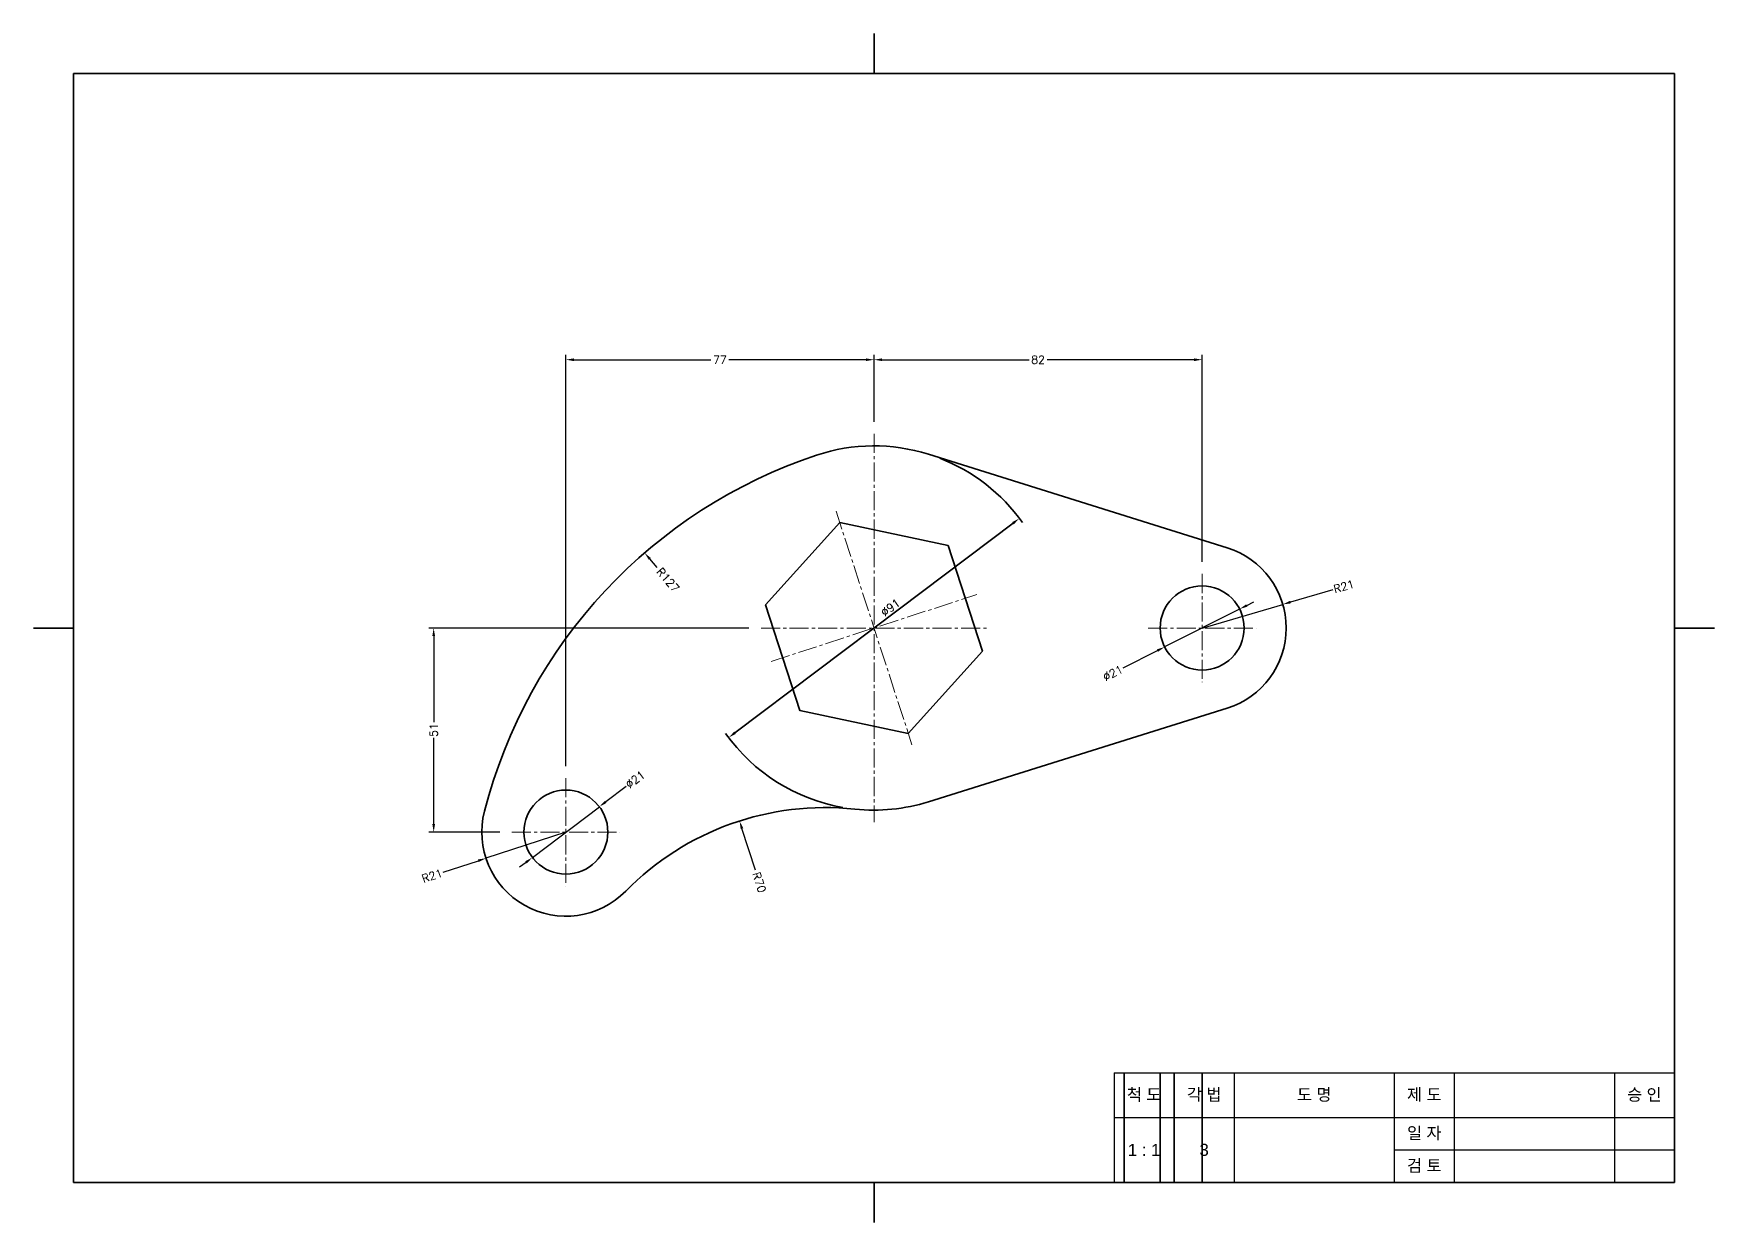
# Model space of a CAD drawing. Header units: millimetres. Extents: x 0 to 11420, y 0 to 297.
# Drawn here: x 10000 to 10420, y 0 to 297 of the extents above; entities that cross this region are included whole.
import ezdxf

# ---------------------------------------------------------------- set-up
doc = ezdxf.new("R2010")
doc.units = ezdxf.units.MM
doc.header["$LTSCALE"] = 0.25
doc.linetypes.add('CENTER2', pattern=[28.575, 19.05, -3.175, 3.175, -3.175])
for name, color, linetype, lineweight in [('1_윤곽선', 4, 'Continuous', 35), ('2_외형선', 7, 'Continuous', 35), ('4_중심선', 1, 'CENTER2', 18)]:
    doc.layers.add(name, color=color, linetype=linetype, lineweight=lineweight)
doc.styles.get("Standard").update_dxf_attribs({"font": 'arial.ttf'})
doc.styles.add('주석', font='romans.shx', dxfattribs={"height": 2, "bigfont": 'whgtxt.shx'})
doc.dimstyles.new('주석', dxfattribs={"dimscale": 0, "dimtxt": 2, "dimasz": 2, "dimexe": 1.25, "dimexo": 3, "dimtad": 0, "dimtxsty": '주석', "dimcen": 0, "dimclrd": 3, "dimclre": 3, "dimclrt": 3, "dimadec": 0, "dimazin": 0, "dimtfac": 1, "dimtmove": 0, "dimatfit": 3, "dimfxl": 5, "dimtfill": 1, "dimarcsym": 0})

# ---------------------------------------------------------------- blocks, each defined once
blk = doc.blocks.new('*T287')
at = {"layer": '1_윤곽선', "color": 0, "linetype": 'ByBlock', "lineweight": -2, "transparency": 16777216}
for p, q in [((0, 0), (140, 0)), ((0, 0), (0, -27.35)), ((140, 0), (140, -27.35)), ((0, -27.35), (140, -27.35))]:
    blk.add_line(p, q, dxfattribs=at)
at = {"layer": '1_윤곽선', "color": 3, "linetype": 'ByBlock', "lineweight": -2, "transparency": 16777216}
for p, q in [((15, 0), (15, -27.35)), ((30, 0), (30, -27.35)), ((70, 0), (70, -27.35)), ((85, 0), (85, -27.35)), ((125, 0), (125, -27.35)), ((0, -11.14), (140, -11.14)), ((70, -19.24), (140, -19.24))]:
    blk.add_line(p, q, dxfattribs=at)
at = {"layer": '1_윤곽선', "color": 2, "transparency": 16777216, "char_height": 3, "attachment_point": 5}
for s, insert, width in [('{\\fGulim|b0|i0|c129|p50;척 도}', (7.5, -5.57), 12), ('{\\fGulim|b0|i0|c129|p50;각 법}', (22.5, -5.57), 12), ('{\\fGulim|b0|i0|c129|p50;도 명}', (50, -5.57), 37), ('{\\fGulim|b0|i0|c129|p50;제 도}', (77.5, -5.57), 12), ('{\\fGulim|b0|i0|c129|p50;승 인}', (132.5, -5.57), 12), ('{\\fGulim|b0|i0|c129|p50;일 자}', (77.5, -15.19), 12), ('1 : 1', (7.5, -19.24), 12), ('3', (22.5, -19.24), 12), ('{\\fGulim|b0|i0|c129|p50;검 토}', (77.5, -23.29), 12)]:
    blk.add_mtext(s, dxfattribs=dict(at, insert=insert, width=width))
blk = doc.blocks.new('*D298')
at = {"layer": '2_외형선', "color": 3, "lineweight": -2, "transparency": 16777216}
for p, q in [((10148.05, 108.91), (10142.96, 105.05)), ((10124.63, 91.16), (10141.37, 103.84)), ((10123.04, 89.95), (10121.45, 88.74))]:
    blk.add_line(p, q, dxfattribs=at)
at = {"layer": '2_외형선', "color": 3, "transparency": 16777216}
for points in [[(10142.76, 105.32), (10143.16, 104.79), (10141.37, 103.84)], [(10122.84, 90.21), (10123.24, 89.68), (10124.63, 91.16)]]:
    blk.add_solid(points, dxfattribs=at)
at = {"layer": 'Defpoints', "color": 0, "transparency": 16777216}
for p in [(10141.37, 103.84), (10124.63, 91.16)]:
    blk.add_point(p, dxfattribs=at)
at = {"layer": '2_외형선', "color": 3, "transparency": 16777216, "insert": (10150.33, 110.64), "char_height": 2, "attachment_point": 5, "rotation": 37.1774, "style": '주석', "bg_fill": 3, "box_fill_scale": 1.1, "bg_fill_color": 256, "bg_fill_true_color": 13158600, "bg_fill_transparency": 0}
blk.add_mtext('∅21', dxfattribs=at)
blk = doc.blocks.new('*D299')
at = {"layer": '2_외형선', "color": 3, "lineweight": -2, "transparency": 16777216}
for p, q in [((10133, 97.5), (10113.04, 90.98)), ((10102.35, 87.49), (10111.14, 90.36))]:
    blk.add_line(p, q, dxfattribs=at)
at = {"layer": '2_외형선', "color": 3, "transparency": 16777216}
blk.add_solid([(10111.03, 90.68), (10111.24, 90.04), (10113.04, 90.98)], dxfattribs=at)
at = {"layer": 'Defpoints', "color": 0, "transparency": 16777216}
for p in [(10133, 97.5), (10113.04, 90.98)]:
    blk.add_point(p, dxfattribs=at)
at = {"layer": '2_외형선', "color": 3, "transparency": 16777216, "insert": (10099.59, 86.59), "char_height": 2, "attachment_point": 5, "rotation": 18.0882, "style": '주석', "bg_fill": 3, "box_fill_scale": 1.1, "bg_fill_color": 256, "bg_fill_true_color": 13158600, "bg_fill_transparency": 0}
blk.add_mtext('R21', dxfattribs=at)
blk = doc.blocks.new('*D300')
at = {"layer": '2_외형선', "color": 3, "lineweight": -2, "transparency": 16777216}
for p, q in [((10324.63, 158.06), (10314.07, 154.97)), ((10292, 148.5), (10312.15, 154.4))]:
    blk.add_line(p, q, dxfattribs=at)
at = {"layer": '2_외형선', "color": 3, "transparency": 16777216}
blk.add_solid([(10313.98, 155.29), (10314.17, 154.65), (10312.15, 154.4)], dxfattribs=at)
at = {"layer": 'Defpoints', "color": 0, "transparency": 16777216}
for p in [(10312.15, 154.4), (10292, 148.5)]:
    blk.add_point(p, dxfattribs=at)
at = {"layer": '2_외형선', "color": 3, "transparency": 16777216, "insert": (10327.42, 158.87), "char_height": 2, "attachment_point": 5, "rotation": 16.3261, "style": '주석', "bg_fill": 3, "box_fill_scale": 1.1, "bg_fill_color": 256, "bg_fill_true_color": 13158600, "bg_fill_transparency": 0}
blk.add_mtext('R21', dxfattribs=at)
blk = doc.blocks.new('*D301')
at = {"layer": '2_외형선', "color": 3, "lineweight": -2, "transparency": 16777216}
for p, q in [((10301.37, 153.24), (10282.63, 143.76)), ((10303.16, 154.14), (10304.94, 155.04)), ((10272.25, 138.52), (10280.84, 142.86))]:
    blk.add_line(p, q, dxfattribs=at)
at = {"layer": '2_외형선', "color": 3, "transparency": 16777216}
for points in [[(10303.01, 154.43), (10303.31, 153.84), (10301.37, 153.24)], [(10280.69, 143.16), (10280.99, 142.57), (10282.63, 143.76)]]:
    blk.add_solid(points, dxfattribs=at)
at = {"layer": 'Defpoints', "color": 0, "transparency": 16777216}
for p in [(10301.37, 153.24), (10282.63, 143.76)]:
    blk.add_point(p, dxfattribs=at)
at = {"layer": '2_외형선', "color": 3, "transparency": 16777216, "insert": (10269.7, 137.23), "char_height": 2, "attachment_point": 5, "rotation": 26.8077, "style": '주석', "bg_fill": 3, "box_fill_scale": 1.1, "bg_fill_color": 256, "bg_fill_true_color": 13158600, "bg_fill_transparency": 0}
blk.add_mtext('∅21', dxfattribs=at)
blk = doc.blocks.new('*D302')
at = {"layer": '2_외형선', "color": 3, "lineweight": -2, "transparency": 16777216}
blk.add_line((10155.81, 163.63), (10153.98, 165.76), dxfattribs=at)
at = {"layer": 'Defpoints', "color": 0, "transparency": 16777216}
for p in [(10152.67, 167.27), (10235.67, 71.15)]:
    blk.add_point(p, dxfattribs=at)
at = {"layer": '2_외형선', "color": 3, "transparency": 16777216, "insert": (10158.53, 160.49), "char_height": 2, "attachment_point": 5, "rotation": 310.8113, "style": '주석', "bg_fill": 3, "box_fill_scale": 1.1, "bg_fill_color": 256, "bg_fill_true_color": 13158600, "bg_fill_transparency": 0}
blk.add_mtext('R127', dxfattribs=at)
at = {"layer": '2_외형선', "color": 3, "transparency": 16777216}
blk.add_solid([(10154.23, 165.98), (10153.72, 165.54), (10152.67, 167.27)], dxfattribs=at)
blk = doc.blocks.new('*D303')
at = {"layer": '2_외형선', "color": 3, "lineweight": -2, "transparency": 16777216}
blk.add_line((10180.35, 87.99), (10177.01, 98.38), dxfattribs=at)
at = {"layer": '2_외형선', "color": 3, "transparency": 16777216}
blk.add_solid([(10177.33, 98.48), (10176.69, 98.27), (10176.4, 100.28)], dxfattribs=at)
at = {"layer": 'Defpoints', "color": 0, "transparency": 16777216}
for p in [(10176.4, 100.28), (10197.83, 33.64)]:
    blk.add_point(p, dxfattribs=at)
at = {"layer": '2_외형선', "color": 3, "transparency": 16777216, "insert": (10181.33, 84.94), "char_height": 2, "attachment_point": 5, "rotation": 287.832, "style": '주석', "bg_fill": 3, "box_fill_scale": 1.1, "bg_fill_color": 256, "bg_fill_true_color": 13158600, "bg_fill_transparency": 0}
blk.add_mtext('R70', dxfattribs=at)
blk = doc.blocks.new('*D307')
at = {"layer": '2_외형선', "color": 3, "lineweight": -2, "transparency": 16777216}
for p, q in [((10210, 200), (10210, 216.78)), ((10212, 215.53), (10248.76, 215.53)), ((10290, 215.53), (10253.24, 215.53)), ((10292, 165), (10292, 216.78))]:
    blk.add_line(p, q, dxfattribs=at)
at = {"layer": '2_외형선', "color": 3, "transparency": 16777216}
for points in [[(10212, 215.86), (10212, 215.19), (10210, 215.53)], [(10290, 215.86), (10290, 215.19), (10292, 215.53)]]:
    blk.add_solid(points, dxfattribs=at)
at = {"layer": 'Defpoints', "color": 0, "transparency": 16777216}
for p in [(10210, 215.53), (10210, 197), (10292, 162)]:
    blk.add_point(p, dxfattribs=at)
at = {"layer": '2_외형선', "color": 3, "transparency": 16777216, "insert": (10251, 215.53), "char_height": 2, "attachment_point": 5, "style": '주석', "bg_fill": 3, "box_fill_scale": 1.1, "bg_fill_color": 256, "bg_fill_true_color": 13158600, "bg_fill_transparency": 0}
blk.add_mtext('82', dxfattribs=at)
blk = doc.blocks.new('*D308')
at = {"layer": '2_외형선', "color": 3, "lineweight": -2, "transparency": 16777216}
for p, q in [((10133, 114), (10133, 216.78)), ((10135, 215.53), (10169.26, 215.53)), ((10208, 215.53), (10173.74, 215.53)), ((10210, 200), (10210, 216.78))]:
    blk.add_line(p, q, dxfattribs=at)
at = {"layer": '2_외형선', "color": 3, "transparency": 16777216}
for points in [[(10135, 215.86), (10135, 215.19), (10133, 215.53)], [(10208, 215.86), (10208, 215.19), (10210, 215.53)]]:
    blk.add_solid(points, dxfattribs=at)
at = {"layer": 'Defpoints', "color": 0, "transparency": 16777216}
for p in [(10133, 215.53), (10210, 197), (10133, 111)]:
    blk.add_point(p, dxfattribs=at)
at = {"layer": '2_외형선', "color": 3, "transparency": 16777216, "insert": (10171.5, 215.53), "char_height": 2, "attachment_point": 5, "style": '주석', "bg_fill": 3, "box_fill_scale": 1.1, "bg_fill_color": 256, "bg_fill_true_color": 13158600, "bg_fill_transparency": 0}
blk.add_mtext('77', dxfattribs=at)
blk = doc.blocks.new('*D309')
at = {"layer": '2_외형선', "color": 3, "lineweight": -2, "transparency": 16777216}
for p, q in [((10178.76, 148.5), (10098.72, 148.5)), ((10099.97, 146.5), (10099.97, 124.96)), ((10099.97, 99.5), (10099.97, 121.04)), ((10116.5, 97.5), (10098.72, 97.5))]:
    blk.add_line(p, q, dxfattribs=at)
at = {"layer": '2_외형선', "color": 3, "transparency": 16777216}
for points in [[(10099.64, 146.5), (10100.31, 146.5), (10099.97, 148.5)], [(10099.64, 99.5), (10100.31, 99.5), (10099.97, 97.5)]]:
    blk.add_solid(points, dxfattribs=at)
at = {"layer": 'Defpoints', "color": 0, "transparency": 16777216}
for p in [(10181.76, 148.5), (10099.97, 97.5), (10119.5, 97.5)]:
    blk.add_point(p, dxfattribs=at)
at = {"layer": '2_외형선', "color": 3, "transparency": 16777216, "insert": (10099.97, 123), "char_height": 2, "attachment_point": 5, "rotation": 90, "style": '주석', "bg_fill": 3, "box_fill_scale": 1.1, "bg_fill_color": 256, "bg_fill_true_color": 13158600, "bg_fill_transparency": 0}
blk.add_mtext('51', dxfattribs=at)

msp = doc.modelspace()

# ---------------------------------------------------------------- linework, layer by layer
at = {"layer": '1_윤곽선'}
for p, q in [((10210, 297), (10210, 287)), ((10000, 148.5), (10010, 148.5)), ((10420, 148.5), (10410, 148.5)), ((10210, 0), (10210, 10))]:
    msp.add_line(p, q, dxfattribs=at)
msp.add_lwpolyline([(10010, 10), (10410, 10), (10410, 287), (10010, 287)], close=True, dxfattribs=at)
at = {"layer": '2_외형선'}
for p, q in [((10298.274, 168.541), (10223.595, 191.922)), ((10298.274, 128.459), (10223.595, 105.078)), ((10272.5, 37.347), (10272.5, 10)), ((10281.5, 37.347), (10281.5, 10)), ((10285, 37.347), (10285, 10)), ((10292, 37.347), (10292, 10))]:
    msp.add_line(p, q, dxfattribs=at)
msp.add_lwpolyline([(10228.543, 169.095), (10201.436, 174.856), (10182.893, 154.262), (10191.457, 127.905), (10218.564, 122.144), (10237.107, 142.738)], close=True, dxfattribs=at)
for centre in [(10292, 148.5), (10133, 97.5)]:
    msp.add_circle(centre, 10.5, dxfattribs=at)
for centre, radius, start, end in [((10210, 148.5), 45.5, 72.61563, 108.36075), ((10235.672, 71.149), 127, 108.36075, 165.60565), ((10292, 148.5), 21, 287.38437, 72.61563), ((10210, 148.5), 45.5, 263.95285, 287.38437), ((10133, 97.5), 21, 165.60565, 315.43414), ((10197.832, 33.643), 70, 83.95285, 135.43414)]:
    msp.add_arc(centre, radius, start, end, dxfattribs=at)
at = {"layer": '2_외형선', "color": 3}
msp.add_arc((10210, 148.5), 45.5, 35.4277, 68.83789, dxfattribs=at)
msp.add_solid([(10244.539, 174.946), (10244.94, 174.414), (10246.337, 175.884)], dxfattribs=at)
at = {"layer": '4_중심선'}
for p, q in [((10210, 197), (10210, 100)), ((10200.509, 177.71), (10219.491, 119.29)), ((10292, 162), (10292, 135)), ((10184.321, 140.157), (10235.679, 156.843)), ((10181.765, 148.5), (10238.235, 148.5)), ((10278.5, 148.5), (10305.5, 148.5)), ((10133, 111), (10133, 84)), ((10119.5, 97.5), (10146.5, 97.5))]:
    msp.add_line(p, q, dxfattribs=at)

# ---------------------------------------------------------------- block references
msp.add_blockref('*T287', (10270, 37.347))

# ---------------------------------------------------------------- next in the draw order: dimensions: what is measured, and where the dimension line sits
at = {"layer": '2_외형선'}
dim = msp.add_radius_dim(center=(10292, 148.5), mpoint=(10312.153, 154.403), dimstyle='주석', dxfattribs=at)
dim.commit()
dim.dimension.update_dxf_attribs({"geometry": '*D300', "text_midpoint": (10327.419, 158.875), "dimtype": 164})
dim = msp.add_diameter_dim_2p(p1=(10124.634, 91.155), p2=(10141.366, 103.845), dimstyle='주석', dxfattribs=at)
dim.commit()
dim.dimension.update_dxf_attribs({"geometry": '*D298', "text_midpoint": (10150.33, 110.643), "dimtype": 163})

# ---------------------------------------------------------------- next in the draw order: dimensions: what is measured, and where the dimension line sits
for center, mpoint, picture, middle in [((10235.672, 71.149), (10152.669, 167.271), '*D302', (10158.526, 160.489)), ((10133, 97.5), (10113.038, 90.98), '*D299', (10099.586, 86.586))]:
    dim = msp.add_radius_dim(center=center, mpoint=mpoint, dimstyle='주석', dxfattribs=at)
    dim.commit()
    dim.dimension.update_dxf_attribs({"geometry": picture, "text_midpoint": middle, "dimtype": 164})
dim = msp.add_diameter_dim_2p(p1=(10301.372, 153.235), p2=(10282.628, 143.765), dimstyle='주석', dxfattribs=at)
dim.commit()
dim.dimension.update_dxf_attribs({"geometry": '*D301', "text_midpoint": (10269.697, 137.23), "dimtype": 163})

# ---------------------------------------------------------------- next in the draw order: linework, layer by layer
at = {"layer": '2_외형선', "color": 3}
msp.add_line((10216.398, 153.322), (10244.74, 174.68), dxfattribs=at)
msp.add_arc((10210, 148.5), 45.5, 215.4277, 260.1751, dxfattribs=at)
msp.add_solid([(10175.06, 122.586), (10175.461, 122.054), (10173.663, 121.116)], dxfattribs=at)

# ---------------------------------------------------------------- next in the draw order: dimensions: what is measured, and where the dimension line sits
at = {"layer": '2_외형선'}
dim = msp.add_radius_dim(center=(10197.832, 33.643), mpoint=(10176.397, 100.28), dimstyle='주석', dxfattribs=at)
dim.commit()
dim.dimension.update_dxf_attribs({"geometry": '*D303', "text_midpoint": (10181.33, 84.944), "dimtype": 164})

# ---------------------------------------------------------------- next in the draw order: texts
at = {"layer": '2_외형선', "color": 3, "insert": (10214.112, 153.622), "char_height": 2, "attachment_point": 5, "rotation": 37.00176, "style": '주석', "bg_fill": 3, "box_fill_scale": 1.1, "bg_fill_color": 256, "bg_fill_true_color": 13158600, "bg_fill_transparency": 0}
msp.add_mtext('∅91', dxfattribs=at)

# ---------------------------------------------------------------- next in the draw order: dimensions: what is measured, and where the dimension line sits
at = {"layer": '2_외형선'}
dim = msp.add_linear_dim(base=(10210, 215.526), p1=(10292, 162), p2=(10210, 197), dimstyle='주석', dxfattribs=at)
dim.commit()
dim.dimension.update_dxf_attribs({"geometry": '*D307', "text_midpoint": (10251, 215.526)})

# ---------------------------------------------------------------- next in the draw order: linework, layer by layer
at = {"layer": '2_외형선', "color": 3}
msp.add_line((10216.398, 153.322), (10175.26, 122.32), dxfattribs=at)

# ---------------------------------------------------------------- next in the draw order: dimensions: what is measured, and where the dimension line sits
at = {"layer": '2_외형선'}
dim = msp.add_linear_dim(base=(10133, 215.526), p1=(10210, 197), p2=(10133, 111), dimstyle='주석', dxfattribs=at)
dim.commit()
dim.dimension.update_dxf_attribs({"geometry": '*D308', "text_midpoint": (10171.5, 215.526)})

# ---------------------------------------------------------------- next in the draw order: dimensions: what is measured, and where the dimension line sits
dim = msp.add_linear_dim(base=(10099.972, 97.5), p1=(10181.765, 148.5), p2=(10119.5, 97.5), angle=90, dimstyle='주석', dxfattribs=at)
dim.commit()
dim.dimension.update_dxf_attribs({"geometry": '*D309', "text_midpoint": (10099.972, 123)})

doc.saveas('drawing.dxf')
